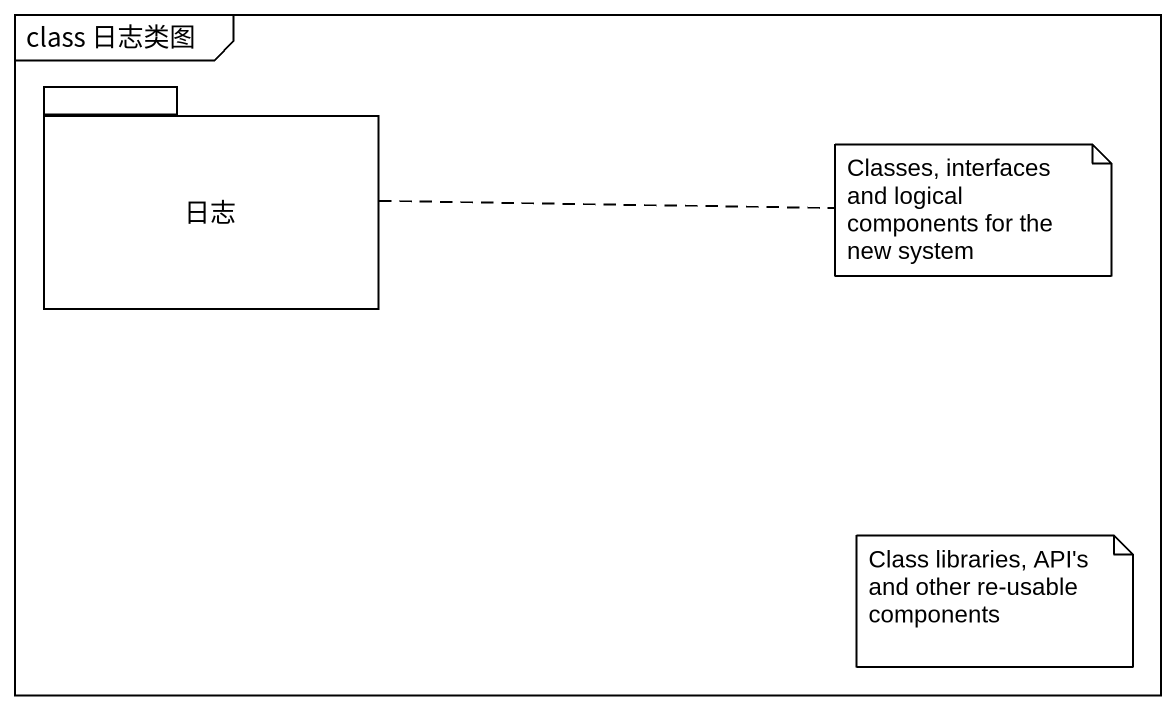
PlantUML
@startuml
mainframe class 日志类图
package 日志 {
}
note right of 日志 : Classes, interfaces and logical components for the new system
note as N2
  Class libraries, API's and other re-usable components
end note
@enduml
